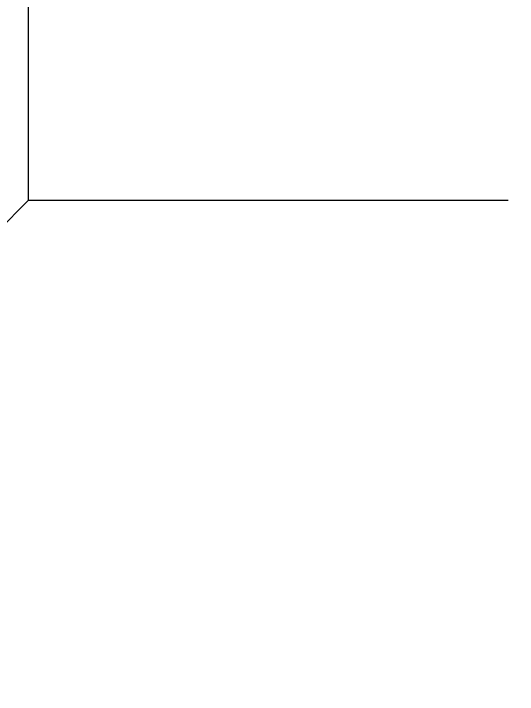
# Model space of a CAD drawing. Header units: millimetres. Extents: x 0 to 279, y 0 to 216.
# Drawn here: x 234.071056 to 234.071587, y 71.878522 to 71.879239 of the extents above; entities that cross this region are included whole.
import ezdxf

# ---------------------------------------------------------------- set-up
doc = ezdxf.new("R2010")
doc.units = ezdxf.units.MM

msp = doc.modelspace()

# ---------------------------------------------------------------- linework, layer by layer
at = {"color": 7, "linetype": 'Continuous', "lineweight": 25}
for p, q in [((234.07107212, 71.87904275), (234.07107212, 73.37904275)), ((233.98773879, 71.79570942), (234.07107212, 71.87904275)), ((234.07107212, 71.87904275), (234.0715773, 71.87904275))]:
    msp.add_line(p, q, dxfattribs=at)
for points, knots in [([(234.07107212, 71.88264637), (234.08572729, 71.88191106), (234.13001213, 71.87968913), (234.20124075, 71.85399029), (234.2720377, 71.79790667), (234.32022737, 71.72116886), (234.34031294, 71.63289876), (234.33004854, 71.54296577), (234.29058069, 71.46136845), (234.22638331, 71.39795142), (234.14950144, 71.35984974), (234.09543815, 71.35545871), (234.07107212, 71.3534797)], [0, 0, 0, 0, 0.053098, 0.160451, 0.267803, 0.375156, 0.482509, 0.589861, 0.697214, 0.804567, 0.911919, 1, 1, 1, 1]), ([(234.28728759, 71.80773017), (234.26750765, 71.81087569), (234.17930341, 71.82490243), (234.09808429, 71.85035449), (234.08005451, 71.87190832), (234.07107212, 71.88264637)], [0, 0, 0, 0, 0.126683, 0.564916, 1, 1, 1, 1])]:
    msp.add_open_spline(points, degree=3, knots=knots, dxfattribs=at)

doc.saveas('drawing.dxf')
